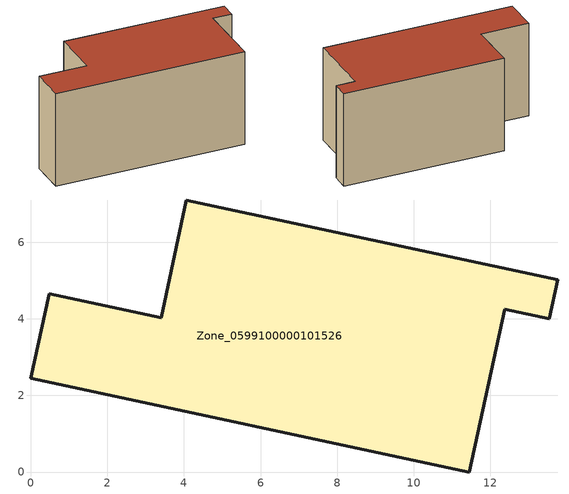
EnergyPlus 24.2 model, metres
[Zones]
Zone_0599100000101526
 floor ground (C_G): 11.45,0 0,2.45 0.48,4.65 3.41,4.03 4.06,7.1 13.76,5.02 13.54,4 12.37,4.25 z0
 wall outside (C_F): 3.41,4.03 0.48,4.65 0,2.45 11.45,0 12.37,4.25 13.54,4 13.76,5.02 4.06,7.1 3.41,4.03 z0:5.9
 roof outside (C_R): 13.76,5.02 4.06,7.1 3.41,4.03 0.48,4.65 0,2.45 11.45,0 12.37,4.25 13.54,4 z5.9
[BUILDING]
Pand.0599100000101526: North Axis=0; Terrain=City; Loads Convergence Tolerance Value=0.04; Temperature Convergence Tolerance Value=0.4; Solar Distribution=FullExterior; Maximum Number of Warmup Days=25; Minimum Number of Warmup Days=1
[Site:Location]
Rotterdam.The.Hague.AP_ZH_NLD Design_Conditions: Latitude=51.96; Longitude=4.45; Time Zone=1; Elevation=-4.5
[SITE:GROUNDTEMPERATURE:BUILDINGSURFACE]
18, 18, 18, 18, 18, 18, 18, 18, 18, 18, 18, 18
[MATERIAL] Thermal Absorptance=0.9; Solar Absorptance=0.7; Visible Absorptance=0.7
Name | Roughness | Thickness | Conductivity | Density | Specific Heat
G.TI.1975-1991 | MediumSmooth | 0.15 | 0.288461 | 540 | 1210
F.TI.1975-1991 | Rough | 0.3 | 0.230769 | 1920 | 840
R.TI.1975-1991 | MediumRough | 0.2 | 0.153846 | 1500 | 1000
[CONSTRUCTION]
C_G: G.TI.1975-1991
C_F: F.TI.1975-1991
C_R: R.TI.1975-1991
[ZONE]
Zone_0599100000101526: Type=1; Multiplier=1; Ceiling Height=Autocalculate; Volume=Autocalculate; Floor Area=autocalculate; Part of Total Floor Area=Yes
[ZONEINFILTRATION:DESIGNFLOWRATE]
Infil_Zone_0599100000101526: Zone or ZoneList or Space or SpaceList=Zone_0599100000101526; Schedule=AlwaysOn; Design Flow Rate Calculation Method=Flow/Area; Flow Rate per Floor Area=0.003; Constant Term Coefficient=1; Temperature Term Coefficient=0; Velocity Term Coefficient=0; Velocity Squared Term Coefficient=0
[HVACTEMPLATE:ZONE:IDEALLOADSAIRSYSTEM]
Zone_0599100000101526: Maximum Heating Supply Air Temperature=50; Minimum Cooling Supply Air Temperature=13; Maximum Heating Supply Air Humidity Ratio=0.0156; Minimum Cooling Supply Air Humidity Ratio=0.0077; Heating Limit=NoLimit; Cooling Limit=NoLimit; Dehumidification Control Type=ConstantSensibleHeatRatio; Cooling Sensible Heat Ratio=0.7; Dehumidification Setpoint=60; Humidification Control Type=None; Humidification Setpoint=30; Outdoor Air Method=None; Outdoor Air Flow Rate per Person=0.00944; Outdoor Air Flow Rate per Zone Floor Area=0; Outdoor Air Flow Rate per Zone=0; Demand Controlled Ventilation Type=None; Outdoor Air Economizer Type=NoEconomizer; Heat Recovery Type=None; Sensible Heat Recovery Effectiveness=0.7; Latent Heat Recovery Effectiveness=0.65
[ZONECONTROL:THERMOSTAT]
ThermostatControl_Zone_0599100000101526: Zone or ZoneList=Zone_0599100000101526; Control Type Schedule=DualSetpointControlType; Control 1=Thermostat_Zone_0599100000101526; Temperature Difference Between Cutout And Setpoint=0
[THERMOSTATSETPOINT:DUALSETPOINT]
Thermostat_Zone_0599100000101526: Heating Setpoint Temperature Schedule=HeatingSetpoint_Zone_0599100000101526; Cooling Setpoint Temperature Schedule=CoolingSetpoint_Zone_0599100000101526
[SCHEDULE:COMPACT]
HeatingSetpoint_Zone_0599100000101526: Through: 12/31, For: AllDays, Until: 24:00, 21
CoolingSetpoint_Zone_0599100000101526: Through: 12/31, For: AllDays, Until: 24:00, 24
DualSetpointControlType: Through: 12/31, For: AllDays, Until: 24:00, 4
AlwaysOn: Through: 12/31, For: AllDays, Until: 24:00, 1
